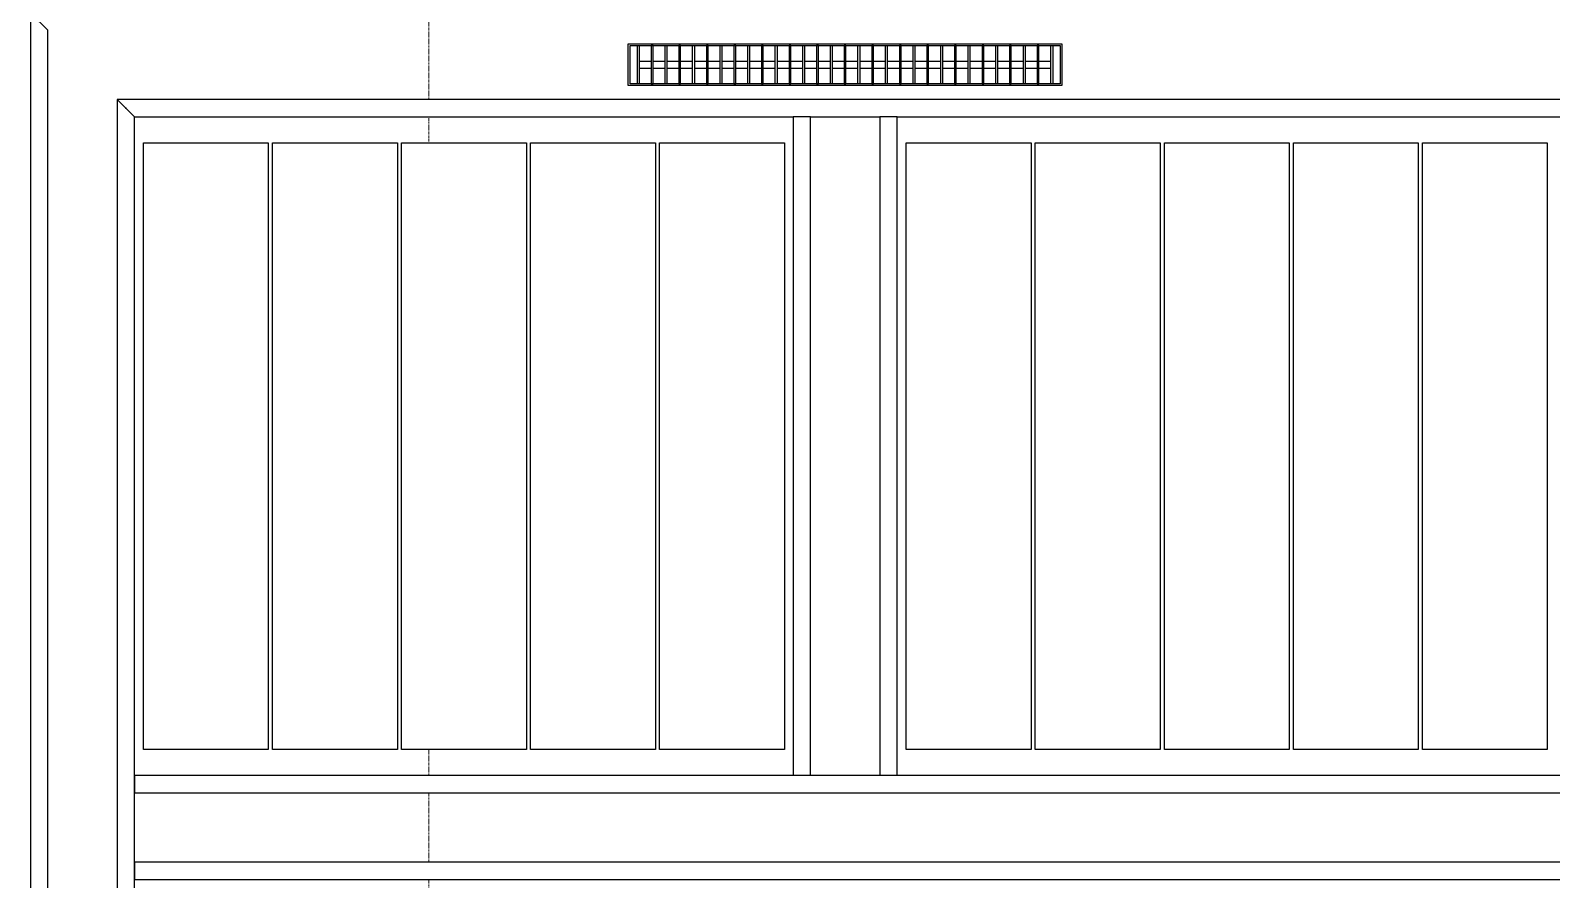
# Model space of a CAD drawing. Header units: millimetres. Extents: x -853432 to -773672, y -18171 to 22484.
# Drawn here: x -791431 to -787045, y -521 to 1928 of the extents above; entities that cross this region are included whole.
import ezdxf
from ezdxf.xclip import XClip

# ---------------------------------------------------------------- set-up
doc = ezdxf.new("R2010")
doc.units = ezdxf.units.MM
doc.header["$XCLIPFRAME"] = 0
doc.linetypes.add('DPA_Grid _ Level 100', pattern=[10, 5.5, -1.6, 1.3, -1.6])
for name, color, linetype in [('000 - WIPEOUT', 250, 'Continuous'), ('001 - ASCESSORIES', 251, 'Continuous'), ('A04_TUBE SERIES', 2, 'Continuous'), ('A11_ALU.SOLID SHEET', 2, 'Continuous')]:
    doc.layers.add(name, color=color, linetype=linetype)
doc.layers.add('S-GRID', color=251, linetype='Continuous', lineweight=9)

# ---------------------------------------------------------------- blocks, each defined once
blk = doc.blocks.new('*U2031')
at = {"layer": 'S-GRID', "linetype": 'DPA_Grid _ Level 100'}
blk.add_line((45600, -21399.8), (45600, 16631.7), dxfattribs=at)
blk = doc.blocks.new('*U1110')
blk.add_attdef('EXTR.OVL-LENGTH_', (-25, -59.1), '', height=5)
blk.add_wipeout([(-25, 0), (25, 0), (25, 1900), (-25, 1900)]).dxf.layer = '000 - WIPEOUT'
blk.add_point((0, 0))
at = {"layer": 'A04_TUBE SERIES', "color": 0}
blk.add_lwpolyline([(-25, 0), (25, 0), (25, 1900), (-25, 1900)], close=True, dxfattribs=at)
blk = doc.blocks.new('*U1129')
blk.add_attdef('EXTR.OVL-LENGTH_', (-25, -59.1), '', height=5)
blk.add_wipeout([(-25, 25), (25, -25), (25, 4175), (-25, 4125)]).dxf.layer = '000 - WIPEOUT'
blk.add_point((0, 0))
at = {"layer": 'A04_TUBE SERIES', "color": 0}
blk.add_lwpolyline([(-25, 25), (25, -25), (25, 4175), (-25, 4125)], close=True, dxfattribs=at)
blk = doc.blocks.new('*U1136')
blk.add_attdef('EXTR.OVL-LENGTH_', (-25, -59.1), '', height=5)
blk.add_wipeout([(-25, 0), (25, 0), (25, 6348.5), (-25, 6298.5)]).dxf.layer = '000 - WIPEOUT'
at = {"layer": 'A04_TUBE SERIES', "color": 0}
blk.add_lwpolyline([(-25, 0), (25, 0), (25, 6348.5), (-25, 6298.5)], close=True, dxfattribs=at)
blk = doc.blocks.new('*U1138')
blk.add_attdef('EXTR.OVL-LENGTH_', (-25, -59.1), '', height=5)
blk.add_wipeout([(-25, 25), (25, -25), (25, 4675), (-25, 4625)]).dxf.layer = '000 - WIPEOUT'
blk.add_point((0, 0))
at = {"layer": 'A04_TUBE SERIES', "color": 0}
blk.add_lwpolyline([(-25, 25), (25, -25), (25, 4675), (-25, 4625)], close=True, dxfattribs=at)
blk = doc.blocks.new('*U1139')
blk.add_attdef('EXTR.OVL-LENGTH_', (-25, -59.1), '', height=5)
blk.add_wipeout([(-25, 0), (25, 0), (25, 6298.5), (-25, 6298.5)]).dxf.layer = '000 - WIPEOUT'
blk.add_point((0, 0))
at = {"layer": 'A04_TUBE SERIES', "color": 0}
blk.add_lwpolyline([(-25, 0), (25, 0), (25, 6298.5), (-25, 6298.5)], close=True, dxfattribs=at)
blk = doc.blocks.new('*U1258')
at = {"color": 6}
blk.add_point((-37.5, 0), dxfattribs=at)
at = {"color": 3}
blk.add_wipeout([(-875, -564), (875, -564), (875, -924), (-875, -924)], dxfattribs=at).dxf.layer = '000 - WIPEOUT'
at = {"layer": 'A11_ALU.SOLID SHEET', "color": 0, "linetype": 'ByBlock'}
blk.add_lwpolyline([(875, -924), (-875, -924), (-875, -564), (875, -564)], close=True, dxfattribs=at)
at = {"color": 3}
blk.add_wipeout([(-875, -192), (875, -192), (875, -552), (-875, -552)], dxfattribs=at).dxf.layer = '000 - WIPEOUT'
at = {"layer": 'A11_ALU.SOLID SHEET', "color": 0, "linetype": 'ByBlock'}
blk.add_lwpolyline([(875, -552), (-875, -552), (-875, -192), (875, -192)], close=True, dxfattribs=at)
at = {"color": 3}
blk.add_wipeout([(-875, 180), (875, 180), (875, -180), (-875, -180)], dxfattribs=at).dxf.layer = '000 - WIPEOUT'
at = {"layer": 'A11_ALU.SOLID SHEET', "color": 0, "linetype": 'ByBlock'}
blk.add_lwpolyline([(875, -180), (-875, -180), (-875, 180), (875, 180)], close=True, dxfattribs=at)
at = {"color": 3}
blk.add_wipeout([(-875, 552), (875, 552), (875, 192), (-875, 192)], dxfattribs=at).dxf.layer = '000 - WIPEOUT'
at = {"layer": 'A11_ALU.SOLID SHEET', "color": 0, "linetype": 'ByBlock'}
blk.add_lwpolyline([(875, 192), (-875, 192), (-875, 552), (875, 552)], close=True, dxfattribs=at)
at = {"color": 3}
blk.add_wipeout([(-875, 924), (875, 924), (875, 564), (-875, 564)], dxfattribs=at).dxf.layer = '000 - WIPEOUT'
at = {"layer": 'A11_ALU.SOLID SHEET', "color": 0, "linetype": 'ByBlock'}
blk.add_lwpolyline([(875, 564), (-875, 564), (-875, 924), (875, 924)], close=True, dxfattribs=at)
blk = doc.blocks.new('*U1351')
at = {"color": 1}
blk.add_wipeout([(625, -60), (-625, -60), (-625, 60), (625, 60)], dxfattribs=at).dxf.layer = '000 - WIPEOUT'
at = {"layer": '001 - ASCESSORIES', "color": 0}
blk.add_lwpolyline([(625, -60), (-625, -60), (-625, 60), (625, 60)], close=True, dxfattribs=at)
at = {"layer": '001 - ASCESSORIES'}
for points in [[(620, -55), (-620, -55), (-620, 55), (620, 55)], [(-593.5, -55), (-598.5, -55), (-598.5, 55), (-593.5, 55)], [(-558.8, -55), (-553.8, -55), (-553.8, 55), (-558.8, 55)], [(-514, -55), (-519, -55), (-519, 55), (-514, 55)], [(-479.3, -55), (-474.3, -55), (-474.3, 55), (-479.3, 55)], [(-434.6, -55), (-439.6, -55), (-439.6, 55), (-434.6, 55)], [(-399.8, -55), (-394.8, -55), (-394.8, 55), (-399.8, 55)], [(-355.1, -55), (-360.1, -55), (-360.1, 55), (-355.1, 55)], [(-320.4, -55), (-315.4, -55), (-315.4, 55), (-320.4, 55)], [(-275.6, -55), (-280.6, -55), (-280.6, 55), (-275.6, 55)], [(-240.9, -55), (-235.9, -55), (-235.9, 55), (-240.9, 55)], [(-196.2, -55), (-201.2, -55), (-201.2, 55), (-196.2, 55)], [(-161.4, -55), (-156.4, -55), (-156.4, 55), (-161.4, 55)], [(-116.7, -55), (-121.7, -55), (-121.7, 55), (-116.7, 55)], [(-82, -55), (-77, -55), (-77, 55), (-82, 55)], [(-37.2, -55), (-42.2, -55), (-42.2, 55), (-37.2, 55)], [(-2.5, -55), (2.5, -55), (2.5, 55), (-2.5, 55)], [(42.2, -55), (37.2, -55), (37.2, 55), (42.2, 55)], [(77, -55), (82, -55), (82, 55), (77, 55)], [(121.7, -55), (116.7, -55), (116.7, 55), (121.7, 55)], [(156.4, -55), (161.4, -55), (161.4, 55), (156.4, 55)], [(201.2, -55), (196.2, -55), (196.2, 55), (201.2, 55)], [(235.9, -55), (240.9, -55), (240.9, 55), (235.9, 55)], [(280.6, -55), (275.6, -55), (275.6, 55), (280.6, 55)], [(315.4, -55), (320.4, -55), (320.4, 55), (315.4, 55)], [(360.1, -55), (355.1, -55), (355.1, 55), (360.1, 55)], [(394.8, -55), (399.8, -55), (399.8, 55), (394.8, 55)], [(439.6, -55), (434.6, -55), (434.6, 55), (439.6, 55)], [(474.3, -55), (479.3, -55), (479.3, 55), (474.3, 55)], [(519, -55), (514, -55), (514, 55), (519, 55)], [(553.8, -55), (558.8, -55), (558.8, 55), (553.8, 55)], [(598.5, -55), (593.5, -55), (593.5, 55), (598.5, 55)]]:
    blk.add_lwpolyline(points, close=True, dxfattribs=at)
for points in [[(-593.5, 10), (-558.8, 10)], [(-553.8, 10), (-519, 10)], [(-514, 10), (-479.3, 10)], [(-474.3, 10), (-439.6, 10)], [(-434.6, 10), (-399.8, 10)], [(-394.8, 10), (-360.1, 10)], [(-355.1, 10), (-320.4, 10)], [(-315.4, 10), (-280.6, 10)], [(-275.6, 10), (-240.9, 10)], [(-235.9, 10), (-201.2, 10)], [(-196.2, 10), (-161.4, 10)], [(-156.4, 10), (-121.7, 10)], [(-116.7, 10), (-82, 10)], [(-77, 10), (-42.2, 10)], [(-37.2, 10), (-2.5, 10)], [(2.5, 10), (37.2, 10)], [(42.2, 10), (77, 10)], [(82, 10), (116.7, 10)], [(121.7, 10), (156.4, 10)], [(161.4, 10), (196.2, 10)], [(201.2, 10), (235.9, 10)], [(240.9, 10), (275.6, 10)], [(280.6, 10), (315.4, 10)], [(320.4, 10), (355.1, 10)], [(360.1, 10), (394.8, 10)], [(399.8, 10), (434.6, 10)], [(439.6, 10), (474.3, 10)], [(479.3, 10), (514, 10)], [(519, 10), (553.8, 10)], [(558.8, 10), (593.5, 10)], [(-593.5, -10), (-558.8, -10)], [(-553.8, -10), (-519, -10)], [(-514, -10), (-479.3, -10)], [(-474.3, -10), (-439.6, -10)], [(-434.6, -10), (-399.8, -10)], [(-394.8, -10), (-360.1, -10)], [(-355.1, -10), (-320.4, -10)], [(-315.4, -10), (-280.6, -10)], [(-275.6, -10), (-240.9, -10)], [(-235.9, -10), (-201.2, -10)], [(-196.2, -10), (-161.4, -10)], [(-156.4, -10), (-121.7, -10)], [(-116.7, -10), (-82, -10)], [(-77, -10), (-42.2, -10)], [(-37.2, -10), (-2.5, -10)], [(2.5, -10), (37.2, -10)], [(42.2, -10), (77, -10)], [(82, -10), (116.7, -10)], [(121.7, -10), (156.4, -10)], [(161.4, -10), (196.2, -10)], [(201.2, -10), (235.9, -10)], [(240.9, -10), (275.6, -10)], [(280.6, -10), (315.4, -10)], [(320.4, -10), (355.1, -10)], [(360.1, -10), (394.8, -10)], [(399.8, -10), (434.6, -10)], [(439.6, -10), (474.3, -10)], [(479.3, -10), (514, -10)], [(519, -10), (553.8, -10)], [(558.8, -10), (593.5, -10)]]:
    blk.add_lwpolyline(points, dxfattribs=at)
blk = doc.blocks.new('*U1696')
blk.add_blockref('*U1351', (-44399.5, -1750))
at = {"layer": 'A11_ALU.SOLID SHEET', "linetype": 'ByBlock'}
for name, p, rotation in [('*U1138', (-46723.5, -1625.5), 180.0000000000029), ('*U1136', (-40150, -1875.5), 90), ('*U1258', (-45498.5, -2850.5), 90), ('*U1258', (-43299, -2850.5), 90)]:
    blk.add_blockref(name, p, dxfattribs=dict(at, rotation=rotation))
at = {"layer": 'A11_ALU.SOLID SHEET', "linetype": 'ByBlock', "rotation": 180.0000000000434}
blk.add_blockref('*U1129', (-46473.5, -1875.5), dxfattribs=at)
at = {"layer": 'A11_ALU.SOLID SHEET', "linetype": 'ByBlock'}
for p in [(-44524, -3800.5), (-44274, -3800.5)]:
    blk.add_blockref('*U1110', p, dxfattribs=at)
at = {"layer": 'A11_ALU.SOLID SHEET', "linetype": 'ByBlock', "rotation": 270}
for p in [(-46448.5, -3825.5), (-46448.5, -4075.5)]:
    blk.add_blockref('*U1139', p, dxfattribs=at)

msp = doc.modelspace()

# ---------------------------------------------------------------- block references
msp.add_blockref('*U2031', (-835882.4, 3579))

# ---------------------------------------------------------------- next in the draw order: block references
ref = msp.add_blockref('*U1696', (-744682.4, 3579))
XClip(ref).set_block_clipping_path([(-104690.1238047112, -9620.0029952966), (-34092.6543255156, 14392.9971737705)])

doc.saveas('drawing.dxf')
